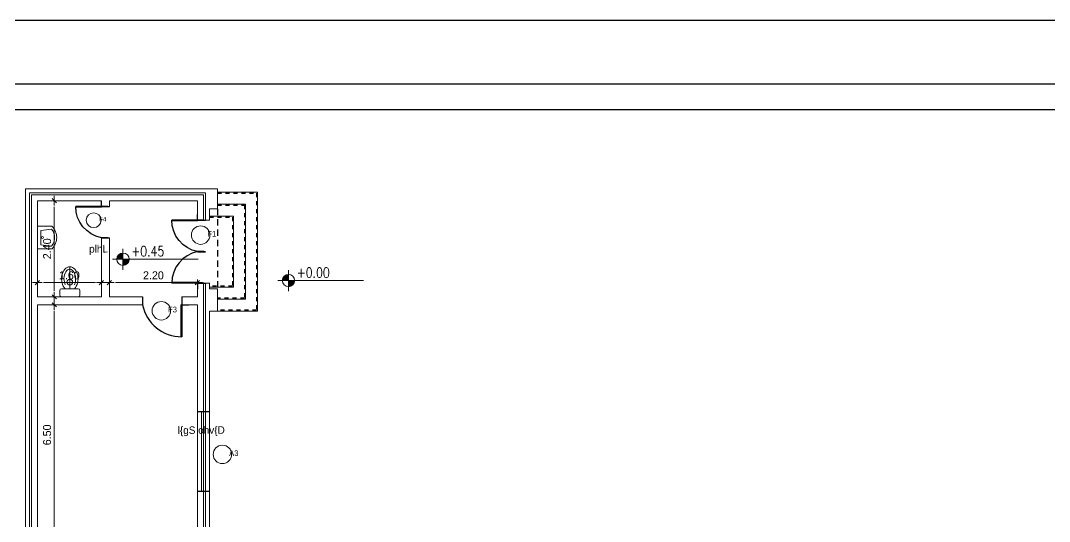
# Model space of a CAD drawing. Extents: x 764960 to 765213, y 2210278 to 2210478.
# Drawn here: x 764973.03 to 764998.74, y 2210465.2 to 2210477.71 of the extents above; entities that cross this region are included whole.
import ezdxf
from ezdxf.enums import TextEntityAlignment as Align

# ---------------------------------------------------------------- set-up
doc = ezdxf.new("R2010")
doc.units = 0
doc.header["$LTSCALE"] = 0.1
doc.header["$MEASUREMENT"] = 0
doc.linetypes.add('DASHED2', pattern=[0.375, 0.25, -0.125])
doc.linetypes.add('HIDDEN2', pattern=[4.7625, 3.175, -1.5875])
doc.layers.get('0').update_dxf_attribs({"linetype": 'CONTINUOUS'})
doc.layers.get('Defpoints').update_dxf_attribs({"linetype": 'CONTINUOUS'})
for name, color, linetype, lineweight in [('Annotations', 240, 'CONTINUOUS', 13), ('dime', 240, 'CONTINUOUS', 13), ('SANITARY', 101, 'CONTINUOUS', 20), ('stair', 7, 'CONTINUOUS', 15), ('stairs', 134, 'CONTINUOUS', 20), ('WIN', 155, 'CONTINUOUS', 9), ('X-BASE-L02-Z04$0$A-Anno-Xref-09', 7, 'CONTINUOUS', 25), ('X-BASE-L02-Z04$0$FNSCH-50$0$A-Flor-Levl-18', 1, 'CONTINUOUS', 18)]:
    doc.layers.add(name, color=color, linetype=linetype, lineweight=lineweight)
for name, color, linetype in [('DOOR', 5, 'CONTINUOUS'), ('tex', 181, 'CONTINUOUS'), ('WALL', 7, 'CONTINUOUS'), ('walls', 7, 'CONTINUOUS'), ('xyz', 93, 'CONTINUOUS')]:
    doc.layers.add(name, color=color, linetype=linetype)
doc.styles.add('SOSA', font='sosa.shx')
doc.styles.add('X-BASE-L02-Z04$0$FNSCH-50$0$CCC ROMANS', font='ROMANS.shx', dxfattribs={"width": 0.8})
doc.styles.add('XARB', font='xarb.shx')
doc.dimstyles.new('DIM-50', dxfattribs={"dimtxt": 0.2, "dimasz": 0.15, "dimexe": 0, "dimexo": 0, "dimgap": 0.05, "dimtad": 1, "dimzin": 0, "dimdsep": 46, "dimtxsty": 'SOSA', "dimblk1": 'DIM-TICK', "dimblk2": 'DIM-TICK', "dimsah": 1, "dimcen": 1, "dimse1": 1, "dimse2": 1, "dimclrd": 251, "dimclrt": 4, "dimadec": 0, "dimazin": 0, "dimtfac": 1.5, "dimtix": 1, "dimtmove": 0, "dimatfit": 0, "dimldrblk": 'DIM-TICK', "dimfxl": 1, "dimtolj": 1, "dimtzin": 0, "dimlwd": 18, "dimarcsym": 0})

# ---------------------------------------------------------------- blocks, each defined once
blk = doc.blocks.new('kalesh')
at = {"layer": 'Defpoints'}
blk.add_lwpolyline([(3940.958, 559.483), (3987.589, 559.483), (3987.589, 592.346), (3940.958, 592.346)], close=True, dxfattribs=at)
at = {"layer": 'xyz', "ltscale": 0.2}
for p, q in [((3943.179, 591.236), (3984.813, 591.236)), ((3943.253, 590.788), (3984.887, 590.788))]:
    blk.add_line(p, q, dxfattribs=at)
blk = doc.blocks.new('DIM-TICK')
for p, q in [((-0.82, 0), (0.82, 0)), ((-0.35, -0.35), (0.35, 0.35)), ((0, 0.5), (0, -0.5))]:
    blk.add_line(p, q)
blk = doc.blocks.new('*D284')
at = {"layer": 'Defpoints', "color": 0, "ltscale": 0.2, "transparency": 16777216}
for p in [(764973.878, 2210470.613), (764973.878, 2210470.613), (764973.878, 2210464.113)]:
    blk.add_point(p, dxfattribs=at)
at = {"layer": 'dime', "color": 251, "lineweight": 18, "ltscale": 0.2, "transparency": 16777216}
blk.add_line((764973.878, 2210464.263), (764973.878, 2210470.463), dxfattribs=at)
at = {"layer": 'dime', "color": 251, "lineweight": 18, "ltscale": 0.2, "transparency": 16777216, "xscale": 0.15, "yscale": 0.15, "zscale": 0.15}
for p, rotation in [((764973.878, 2210470.613), 90), ((764973.878, 2210464.113), 270)]:
    blk.add_blockref('DIM-TICK', p, dxfattribs=dict(at, rotation=rotation))
at = {"layer": 'dime', "color": 4, "ltscale": 0.2, "transparency": 16777216, "insert": (764973.697, 2210467.363), "char_height": 0.2, "attachment_point": 5, "rotation": 90, "style": 'SOSA'}
blk.add_mtext('\\A1;6.50', dxfattribs=at)
blk = doc.blocks.new('*D285')
at = {"layer": 'Defpoints', "color": 0, "ltscale": 0.2, "transparency": 16777216}
for p in [(764973.74, 2210473.213), (764973.74, 2210470.813), (764973.878, 2210470.813)]:
    blk.add_point(p, dxfattribs=at)
at = {"layer": 'dime', "color": 251, "lineweight": 18, "ltscale": 0.2, "transparency": 16777216}
blk.add_line((764973.878, 2210473.063), (764973.878, 2210470.963), dxfattribs=at)
at = {"layer": 'dime', "color": 251, "lineweight": 18, "ltscale": 0.2, "transparency": 16777216, "xscale": 0.15, "yscale": 0.15, "zscale": 0.15}
for p, rotation in [((764973.878, 2210473.213), 90), ((764973.878, 2210470.813), 270)]:
    blk.add_blockref('DIM-TICK', p, dxfattribs=dict(at, rotation=rotation))
at = {"layer": 'dime', "color": 4, "ltscale": 0.2, "transparency": 16777216, "insert": (764973.698, 2210472.013), "char_height": 0.2, "attachment_point": 5, "rotation": 90, "style": 'SOSA'}
blk.add_mtext('\\A1;2.40', dxfattribs=at)
blk = doc.blocks.new('hyg')
at = {"layer": 'DOOR'}
for p, q in [((428.788, 803.134), (428.788, 803.334)), ((428.788, 803.154), (429.588, 803.154)), ((428.788, 803.134), (429.588, 803.134))]:
    blk.add_line(p, q, dxfattribs=at)
blk.add_arc((428.588, 803.154), 1, 281.537, 0, dxfattribs=at)
at = {"layer": 'WALL'}
for p, q in [((428.588, 803.154), (428.788, 803.154)), ((428.588, 802.174), (428.788, 802.174))]:
    blk.add_line(p, q, dxfattribs=at)
blk = doc.blocks.new('tttt')
at = {"layer": 'DOOR'}
blk.add_line((440.161, 813.012), (440.161, 812.852), dxfattribs=at)
at = {"layer": 'WALL'}
for p, q in [((439.377, 812.852), (439.377, 813.052)), ((440.161, 812.852), (440.161, 813.052))]:
    blk.add_line(p, q, dxfattribs=at)
at = {"layer": 'DOOR', "xscale": 0.8000000000000114, "yscale": 0.8000000000000114, "zscale": 0.8000000000000114, "rotation": 270}
blk.add_blockref('hyg', (-202.362, 1155.882), dxfattribs=at)
blk = doc.blocks.new('gg')
at = {"layer": 'SANITARY'}
for p, q in [((2447.699, 944.148), (2447.699, 944.698)), ((2447.449, 944.108), (2447.449, 943.988)), ((2447.909, 944.148), (2447.489, 944.148)), ((2447.574, 944.148), (2447.824, 944.148)), ((2447.949, 943.988), (2447.949, 944.108)), ((2447.489, 943.948), (2447.909, 943.948)), ((2447.52, 943.948), (2447.878, 943.948))]:
    blk.add_line(p, q, dxfattribs=at)
blk.add_circle((2447.699, 944.313), 0.0709, dxfattribs=at)
for centre, start, end in [((2447.489, 944.108), 90, 180), ((2447.909, 944.108), 0, 90), ((2447.489, 943.988), 180, 270), ((2447.909, 943.988), 270, 0)]:
    blk.add_arc(centre, 0.04, start, end, dxfattribs=at)
blk.add_ellipse((2447.699, 944.398), major_axis=(0, 0.3), ratio=0.687184, start_param=3.727278, end_param=8.839092, dxfattribs=at)
blk.add_open_spline([(2447.812, 944.248), (2447.818, 944.261), (2447.824, 944.275), (2447.85, 944.357), (2447.85, 944.441), (2447.807, 944.575), (2447.765, 944.619), (2447.7, 944.643), (2447.672, 944.64), (2447.612, 944.596), (2447.582, 944.552), (2447.55, 944.44), (2447.549, 944.373), (2447.568, 944.291), (2447.576, 944.268), (2447.586, 944.248)], degree=3, knots=[4.081257, 4.081257, 4.081257, 4.081257, 4.275701, 4.275701, 5.154916, 5.154916, 6.034131, 6.034131, 6.749286, 6.749286, 7.464441, 7.464441, 8.179595, 8.179595, 8.485669, 8.485669, 8.485669, 8.485669], dxfattribs=at)
blk = doc.blocks.new('32e3123211312')
at = {"layer": 'SANITARY', "linetype": 'Continuous', "lineweight": 20, "ltscale": 0.15}
for p, q in [((1221.55, -347.389), (1222.006, -347.389)), ((1221.568, -347.475), (1221.902, -347.521)), ((1221.901, -347.966), (1221.902, -347.521)), ((1221.566, -348.01), (1221.901, -347.966)), ((1221.548, -348.089), (1222.006, -348.089))]:
    blk.add_line(p, q, dxfattribs=at)
blk.add_circle((1221.846, -347.74), 0.0267, dxfattribs=at)
for centre, radius, start, end in [((1221.893, -347.74), 0.49, 134.3215, 225.3785), ((1221.876, -347.744), 0.409, 138.9476, 220.7524)]:
    blk.add_arc(centre, radius, start, end, dxfattribs=at)
blk = doc.blocks.new('*U10')
at = {"layer": 'X-BASE-L02-Z04$0$FNSCH-50$0$A-Flor-Levl-18'}
h = blk.add_hatch(color=256, dxfattribs=at)
h.paths.add_polyline_path([(0, 124, 0.414214), (-124, 0), (0, 0)])
h.paths.add_polyline_path([(0, 0), (0, -124, 0.414214), (124, 0)])
for p, q in [((0, -209), (0, 209)), ((0, 124), (0, -124)), ((1500, 0), (-209, 0))]:
    blk.add_line(p, q, dxfattribs=at)
blk.add_circle((0, 0), 124, dxfattribs=at)
at = {"layer": 'X-BASE-L02-Z04$0$FNSCH-50$0$A-Flor-Levl-18', "style": 'X-BASE-L02-Z04$0$FNSCH-50$0$CCC ROMANS', "width": 0.8}
blk.add_attdef('F.L.', text='', height=200, dxfattribs=at).set_placement((167, 0), align=Align.BOTTOM_LEFT)
blk.add_attdef('C.L.', text='', height=200, dxfattribs=at).set_placement((166, -38), align=Align.TOP_LEFT)
blk = doc.blocks.new('*D316')
at = {"layer": 'Defpoints', "color": 0, "ltscale": 0.2, "transparency": 16777216}
for p in [(764973.454, 2210471.167), (764973.454, 2210470.813), (764975.054, 2210470.813)]:
    blk.add_point(p, dxfattribs=at)
at = {"layer": 'dime', "color": 251, "lineweight": 18, "ltscale": 0.2, "transparency": 16777216}
blk.add_line((764974.904, 2210471.167), (764973.604, 2210471.167), dxfattribs=at)
at = {"layer": 'dime', "color": 251, "lineweight": 18, "ltscale": 0.2, "transparency": 16777216, "xscale": 0.15, "yscale": 0.15, "zscale": 0.15}
for p, rotation in [((764973.454, 2210471.167), 179.9999999833247), ((764975.054, 2210471.167), 359.9999999833248)]:
    blk.add_blockref('DIM-TICK', p, dxfattribs=dict(at, rotation=rotation))
at = {"layer": 'dime', "color": 4, "ltscale": 0.2, "transparency": 16777216, "insert": (764974.254, 2210471.348), "char_height": 0.2, "attachment_point": 5, "rotation": 360, "style": 'SOSA'}
blk.add_mtext('\\A1;1.60', dxfattribs=at)
blk = doc.blocks.new('*D317')
at = {"layer": 'Defpoints', "color": 0, "ltscale": 0.2, "transparency": 16777216}
for p in [(764977.454, 2210471.167), (764975.254, 2210470.97), (764977.454, 2210470.97)]:
    blk.add_point(p, dxfattribs=at)
at = {"layer": 'dime', "color": 251, "lineweight": 18, "ltscale": 0.2, "transparency": 16777216}
blk.add_line((764975.404, 2210471.167), (764977.304, 2210471.167), dxfattribs=at)
at = {"layer": 'dime', "color": 251, "lineweight": 18, "ltscale": 0.2, "transparency": 16777216, "xscale": 0.15, "yscale": 0.15, "zscale": 0.15, "rotation": 180}
blk.add_blockref('DIM-TICK', (764975.254, 2210471.167), dxfattribs=at)
at = {"layer": 'dime', "color": 251, "lineweight": 18, "ltscale": 0.2, "transparency": 16777216, "xscale": 0.15, "yscale": 0.15, "zscale": 0.15}
blk.add_blockref('DIM-TICK', (764977.454, 2210471.167), dxfattribs=at)
at = {"layer": 'dime', "color": 4, "ltscale": 0.2, "transparency": 16777216, "insert": (764976.354, 2210471.348), "char_height": 0.2, "attachment_point": 5, "style": 'SOSA'}
blk.add_mtext('\\A1;2.20', dxfattribs=at)

msp = doc.modelspace()

# ---------------------------------------------------------------- linework, layer by layer
at = {"layer": 'Annotations', "ltscale": 5}
for centre, radius in [((764974.862, 2210472.727), 0.185), ((764977.534, 2210472.354), 0.231), ((764976.553, 2210470.463), 0.231), ((764978.078, 2210466.875), 0.231)]:
    msp.add_circle(centre, radius, dxfattribs=at)
at = {"layer": 'stair', "color": 8, "linetype": 'DASHED2', "lineweight": -3, "ltscale": 0.5}
for points in [[(764977.954, 2210473.404), (764978.934, 2210473.404), (764978.934, 2210470.477), (764977.954, 2210470.477)], [(764977.954, 2210473.104), (764978.634, 2210473.104), (764978.634, 2210470.777), (764977.954, 2210470.777)], [(764977.754, 2210472.804), (764978.334, 2210472.804), (764978.334, 2210471.077), (764977.754, 2210471.077)]]:
    msp.add_lwpolyline(points, dxfattribs=at)
at = {"layer": 'stair', "color": 6, "linetype": 'HIDDEN2', "lineweight": -3, "ltscale": 0.5}
msp.add_lwpolyline([(764977.954, 2210473.013), (764977.954, 2210471.013)], dxfattribs=at)
at = {"layer": 'stairs'}
for points in [[(764977.954, 2210473.424), (764978.954, 2210473.424), (764978.954, 2210470.457), (764977.754, 2210470.457)], [(764977.954, 2210473.124), (764978.654, 2210473.124), (764978.654, 2210470.757), (764977.954, 2210470.757)], [(764977.754, 2210472.824), (764978.354, 2210472.824), (764978.354, 2210471.057), (764977.754, 2210471.057)]]:
    msp.add_lwpolyline(points, dxfattribs=at)
at = {"layer": 'WALL', "lineweight": 13}
for p, q in [((764977.754, 2210473.513), (764973.154, 2210473.513)), ((764973.154, 2210443.513), (764973.154, 2210473.513)), ((764977.654, 2210473.413), (764973.254, 2210473.413)), ((764973.254, 2210443.613), (764973.254, 2210473.413)), ((764977.654, 2210472.724), (764977.654, 2210473.413)), ((764977.604, 2210473.363), (764973.304, 2210473.363)), ((764973.304, 2210443.663), (764973.304, 2210473.363)), ((764975.054, 2210473.213), (764973.454, 2210473.213)), ((764973.454, 2210470.813), (764973.454, 2210473.213)), ((764975.054, 2210473.069), (764975.054, 2210473.213)), ((764977.454, 2210473.213), (764975.254, 2210473.213)), ((764975.254, 2210473.069), (764975.254, 2210473.213)), ((764977.454, 2210472.724), (764977.454, 2210473.213)), ((764977.604, 2210472.724), (764977.604, 2210473.363)), ((764977.754, 2210472.724), (764977.754, 2210473.013)), ((764977.454, 2210472.724), (764977.754, 2210472.724)), ((764975.054, 2210470.813), (764975.054, 2210472.285)), ((764975.254, 2210470.813), (764975.254, 2210472.285)), ((764977.454, 2210470.813), (764977.454, 2210471.157)), ((764977.454, 2210471.157), (764977.754, 2210471.157)), ((764977.604, 2210467.948), (764977.604, 2210471.157)), ((764977.654, 2210467.948), (764977.654, 2210471.157)), ((764977.754, 2210471.013), (764977.754, 2210471.157)), ((764975.054, 2210470.813), (764973.454, 2210470.813)), ((764976.081, 2210470.613), (764973.454, 2210470.613)), ((764973.454, 2210464.113), (764973.454, 2210470.613)), ((764976.081, 2210470.813), (764975.254, 2210470.813)), ((764977.454, 2210470.813), (764977.061, 2210470.813)), ((764977.454, 2210470.613), (764977.061, 2210470.613)), ((764977.454, 2210467.948), (764977.454, 2210470.613)), ((764977.754, 2210467.948), (764977.754, 2210470.457)), ((764977.454, 2210464.113), (764977.454, 2210465.948)), ((764977.604, 2210463.963), (764977.604, 2210465.948)), ((764977.654, 2210464.013), (764977.654, 2210465.948)), ((764977.754, 2210464.113), (764977.754, 2210465.948))]:
    msp.add_line(p, q, dxfattribs=at)
for points in [[(764977.754, 2210473.513), (764977.954, 2210473.513), (764977.954, 2210473.013), (764977.754, 2210473.013)], [(764977.954, 2210471.013), (764977.954, 2210470.457), (764977.754, 2210470.457)], [(764977.954, 2210471.013), (764977.754, 2210471.013)]]:
    msp.add_lwpolyline(points, dxfattribs=at)
at = {"layer": 'walls', "ltscale": 0.08}
for p, q in [((764977.454, 2210467.948), (764977.754, 2210467.948)), ((764977.754, 2210465.948), (764977.454, 2210465.948))]:
    msp.add_line(p, q, dxfattribs=at)
at = {"layer": 'WIN'}
for p, q in [((764977.454, 2210467.948), (764977.454, 2210465.948)), ((764977.554, 2210467.948), (764977.554, 2210465.948)), ((764977.604, 2210467.948), (764977.604, 2210465.948)), ((764977.654, 2210467.948), (764977.654, 2210465.948)), ((764977.754, 2210467.948), (764977.754, 2210465.948))]:
    msp.add_line(p, q, dxfattribs=at)

# ---------------------------------------------------------------- block references
at = {"xscale": 1.426996521597852, "yscale": 1.426996521597852, "zscale": 1.426996521597852}
msp.add_blockref('kalesh', (759336.267, 2209632.438), dxfattribs=at)
at = {"layer": 'DOOR', "xscale": -1, "rotation": 269.9999999666495}
for p in [(764162.202, 2210032.908), (764164.602, 2210032.563)]:
    msp.add_blockref('tttt', p, dxfattribs=at)
at = {"layer": 'DOOR'}
for name, p, rotation in [('tttt', (764164.602, 2210911.318), 270), ('hyg', (764173.907, 2210899.401), 270.0000000333505)]:
    msp.add_blockref(name, p, dxfattribs=dict(at, rotation=rotation))
at = {"layer": 'SANITARY', "xscale": -0.8, "yscale": 0.8, "zscale": 0.8}
msp.add_blockref('32e3123211312', (765951.059, 2210750.486), dxfattribs=at)
at = {"layer": 'SANITARY'}
msp.add_blockref('gg', (762526.566, 2209526.865), dxfattribs=at)
at = {"layer": 'X-BASE-L02-Z04$0$A-Anno-Xref-09'}
ref = msp.add_blockref('*U10', (764975.594, 2210471.751), dxfattribs=dict(at, xscale=0.00125, yscale=0.00125, zscale=0.0025))
ref.add_attrib('F.L.', '+0.45', dxfattribs={"layer": 'X-BASE-L02-Z04$0$FNSCH-50$0$A-Flor-Levl-18', "height": 0.25, "style": 'X-BASE-L02-Z04$0$FNSCH-50$0$CCC ROMANS', "width": 0.8}).set_placement((764975.802, 2210471.751), align=Align.BOTTOM_LEFT)
ref = msp.add_blockref('*U10', (764979.728, 2210471.218), dxfattribs=dict(at, xscale=0.00125, yscale=0.00125, zscale=0.0025))
ref.add_attrib('F.L.', '+0.00', dxfattribs={"layer": 'X-BASE-L02-Z04$0$FNSCH-50$0$A-Flor-Levl-18', "height": 0.25, "style": 'X-BASE-L02-Z04$0$FNSCH-50$0$CCC ROMANS', "width": 0.8}).set_placement((764979.937, 2210471.218), align=Align.BOTTOM_LEFT)

# ---------------------------------------------------------------- texts
at = {"layer": 'Annotations', "ltscale": 5, "style": 'SOSA'}
for s, height, p in [('F4', 0.1126, (764974.997, 2210472.696)), ('F1', 0.1408, (764977.704, 2210472.315)), ('F3', 0.1408, (764976.722, 2210470.424)), ('A3', 0.1408, (764978.247, 2210466.835))]:
    msp.add_text(s, height=height, dxfattribs=at).set_placement(p)
at = {"layer": 'tex', "style": 'XARB'}
for s, p in [('plhL', (764974.748, 2210471.917)), ('l{gS ohv{D', (764976.96, 2210467.385))]:
    msp.add_text(s, height=0.1865, rotation=0.3454, dxfattribs=at).set_placement(p)

# ---------------------------------------------------------------- dimensions: what is measured, and where the dimension line sits
at = {"layer": 'dime', "ltscale": 0.2}
for base, p1, p2, picture, middle in [((764973.878, 2210470.813), (764973.74, 2210473.213), (764973.74, 2210470.813), '*D285', (764973.698, 2210472.013)), ((764973.878, 2210470.613), (764973.878, 2210464.113), (764973.878, 2210470.613), '*D284', (764973.697, 2210467.363))]:
    dim = msp.add_linear_dim(base=base, p1=p1, p2=p2, angle=90, dimstyle='DIM-50', dxfattribs=at)
    dim.commit()
    dim.dimension.update_dxf_attribs({"geometry": picture, "text_midpoint": middle})
for p1, p2, distance, picture, middle in [((764975.054, 2210470.813), (764973.454, 2210470.813), -0.354, '*D316', (764974.254, 2210471.348)), ((764975.254, 2210470.97), (764977.454, 2210470.97), 0.197, '*D317', (764976.354, 2210471.348))]:
    dim = msp.add_aligned_dim(p1=p1, p2=p2, distance=distance, dimstyle='DIM-50', dxfattribs=at)
    dim.commit()
    dim.dimension.update_dxf_attribs({"geometry": picture, "text_midpoint": middle})

doc.saveas('drawing.dxf')
